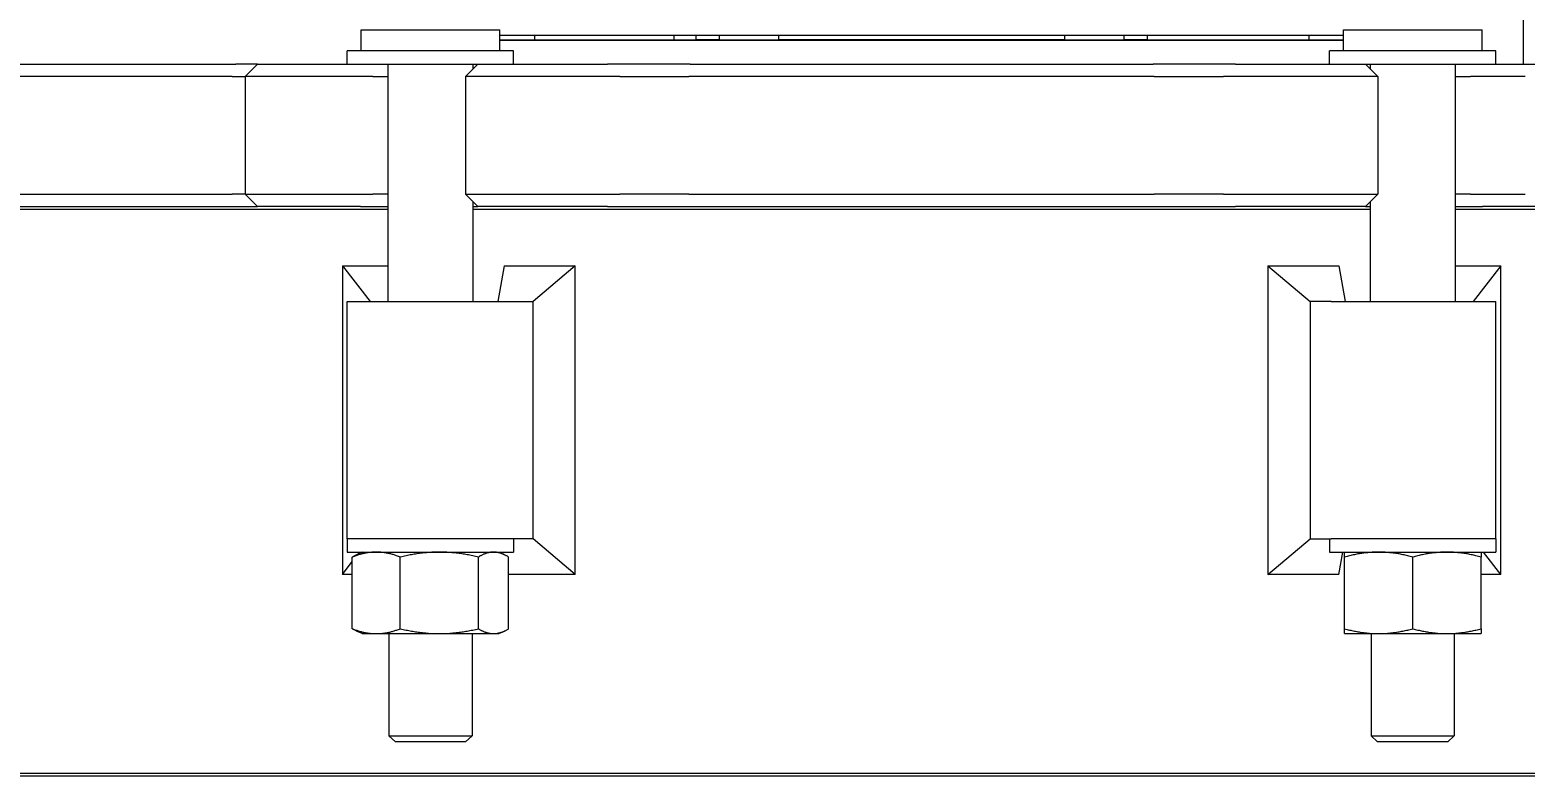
# Model space of a CAD drawing. Header units: inches. Extents: x 20 to 536, y 8 to 344.
# Drawn here: x 99.41 to 115.15, y 140.48 to 148.34 of the extents above; entities that cross this region are included whole.
import ezdxf

# ---------------------------------------------------------------- set-up
doc = ezdxf.new("R2010")
doc.units = ezdxf.units.IN
doc.header["$LTSCALE"] = 16
doc.header["$MEASUREMENT"] = 0
doc.layers.add('Dimension (ANSI)', color=7, linetype='Continuous', lineweight=25)
doc.layers.add('Visible (ANSI)', color=7, linetype='Continuous', lineweight=50)
doc.styles.add('MEMCOR Medium', font='arial.ttf')
doc.dimstyles.new('Default (ANSI)', dxfattribs={"dimscale": 16, "dimtxt": 0.15, "dimasz": 0.098425, "dimexe": 0.125, "dimexo": 0.0625, "dimgap": 0.031496, "dimtad": 0, "dimtih": 1, "dimtoh": 1, "dimdec": 4, "dimrnd": 1e-08, "dimzin": 3, "dimdsep": 46, "dimlunit": 5, "dimtxsty": 'MEMCOR Medium', "dimcen": 0.09, "dimdle": 0.393701, "dimclrd": 256, "dimclre": 256, "dimclrt": 256, "dimadec": 0, "dimazin": 1, "dimtfac": 0.8, "dimtofl": 0, "dimtmove": 0, "dimatfit": 3, "dimfxl": 1, "dimfrac": 1, "dimtolj": 1, "dimtzin": 4, "dimlwd": -1, "dimlwe": -1, "dimarcsym": 0})

# ---------------------------------------------------------------- blocks, each defined once
blk = doc.blocks.new('*D19')
at = {"layer": 'Defpoints', "color": 0, "transparency": 16777216}
for p in [(81.765, 146.606), (135.834, 146.606), (135.834, 138.298)]:
    blk.add_point(p, dxfattribs=at)
at = {"layer": 'Dimension (ANSI)', "transparency": 16777216}
for p, q in [((81.765, 145.606), (81.765, 136.298)), ((135.834, 145.606), (135.834, 136.298)), ((81.765, 138.298), (74.15, 138.298)), ((134.26, 138.298), (83.339, 138.298))]:
    blk.add_line(p, q, dxfattribs=at)
for points in [[(83.339, 138.561), (83.339, 138.036), (81.765, 138.298)], [(134.26, 138.561), (134.26, 138.036), (135.834, 138.298)]]:
    blk.add_solid(points, dxfattribs=at)
at = {"layer": 'Dimension (ANSI)', "transparency": 16777216, "char_height": 2.4, "attachment_point": 5, "style": 'MEMCOR Medium'}
for s, insert in [('\\A1; 54{\\H0.8x;\\S1#16;} in', (64.551, 140.767)), ('\\A1;[1373.4 mm]', (64.551, 136.256))]:
    blk.add_mtext(s, dxfattribs=dict(at, insert=insert))
blk = doc.blocks.new('*D23')
at = {"layer": 'Defpoints', "color": 0, "transparency": 16777216}
for p in [(35.249, 156.991), (108.224, 156.991), (86.004, 47.744)]:
    blk.add_point(p, dxfattribs=at)
at = {"layer": 'Dimension (ANSI)', "transparency": 16777216}
for p, q in [((107.224, 156.991), (33.249, 156.991)), ((35.249, 155.416), (35.249, 97.173)), ((35.249, 49.319), (35.249, 88.193)), ((85.004, 47.744), (33.249, 47.744))]:
    blk.add_line(p, q, dxfattribs=at)
for points in [[(34.987, 155.416), (35.512, 155.416), (35.249, 156.991)], [(34.987, 49.319), (35.512, 49.319), (35.249, 47.744)]]:
    blk.add_solid(points, dxfattribs=at)
at = {"layer": 'Dimension (ANSI)', "transparency": 16777216, "char_height": 2.4, "attachment_point": 5, "style": 'MEMCOR Medium'}
for s, insert in [('\\A1; 109{\\H0.8x;\\S1#4;} in', (35.249, 95.131)), ('\\A1;[2774.9 mm]', (35.249, 90.641))]:
    blk.add_mtext(s, dxfattribs=dict(at, insert=insert))

msp = doc.modelspace()

# ---------------------------------------------------------------- linework, layer by layer
at = {"layer": 'Visible (ANSI)', "linetype": 'Continuous', "lineweight": 18}
for p, q in [((115.132383, 148.475967), (115.132383, 147.975967)), ((102.899845, 148.335592), (104.358845, 148.335592)), ((102.899845, 148.116592), (102.899845, 148.335592)), ((104.358845, 148.116592), (104.358845, 148.335592)), ((113.240109, 148.275967), (104.358845, 148.275967)), ((104.723549, 148.275967), (104.723549, 148.225967)), ((106.191251, 148.275967), (106.191251, 148.225967)), ((106.424477, 148.275967), (106.424477, 148.235967)), ((106.669231, 148.275967), (106.669231, 148.225967)), ((107.294231, 148.275967), (107.294231, 148.225967)), ((110.304724, 148.275967), (110.304724, 148.225967)), ((110.929724, 148.275967), (110.929724, 148.225967)), ((111.174477, 148.275967), (111.174477, 148.235967)), ((112.875405, 148.275967), (112.875405, 148.225967)), ((113.240109, 148.335592), (114.699109, 148.335592)), ((113.240109, 148.116592), (113.240109, 148.335592)), ((114.699109, 148.116592), (114.699109, 148.335592)), ((104.504345, 148.116592), (102.754345, 148.116592)), ((102.754345, 147.975967), (102.754345, 148.116592)), ((113.240109, 148.225967), (104.358845, 148.225967)), ((104.358845, 148.225967), (113.240109, 148.225967)), ((104.504345, 147.975967), (104.504345, 148.116592)), ((106.424477, 148.235967), (106.669231, 148.235967)), ((107.294231, 148.235967), (110.304724, 148.235967)), ((110.929724, 148.235967), (111.174477, 148.235967)), ((114.844609, 148.116592), (113.094609, 148.116592)), ((113.094609, 147.975967), (113.094609, 148.116592)), ((114.844609, 147.975967), (114.844609, 148.116592)), ((97.076327, 147.975967), (101.579569, 147.975967)), ((101.808837, 147.975967), (101.579569, 147.975967)), ((101.808837, 147.975967), (101.678837, 147.845967)), ((101.808837, 147.975967), (102.476866, 147.975967)), ((102.476866, 147.975967), (102.749381, 147.975967)), ((102.749381, 147.975967), (102.892941, 147.975967)), ((102.892941, 147.975967), (104.127216, 147.975967)), ((103.181845, 147.975967), (103.181845, 145.475967)), ((104.127216, 147.975967), (103.997216, 147.845967)), ((104.076845, 147.975967), (104.076845, 147.925597)), ((104.127216, 147.975967), (104.22707, 147.975967)), ((104.22707, 147.975967), (104.503165, 147.975967)), ((104.503165, 147.975967), (105.493691, 147.975967)), ((105.682708, 147.975967), (105.493691, 147.975967)), ((106.36234, 147.975967), (105.682708, 147.975967)), ((106.36234, 147.975967), (111.236615, 147.975967)), ((111.916246, 147.975967), (111.236615, 147.975967)), ((112.105264, 147.975967), (111.916246, 147.975967)), ((112.105264, 147.975967), (113.095789, 147.975967)), ((113.095789, 147.975967), (113.371885, 147.975967)), ((113.371885, 147.975967), (113.471738, 147.975967)), ((113.471738, 147.975967), (113.601738, 147.845967)), ((113.471738, 147.975967), (114.706014, 147.975967)), ((113.522109, 147.975967), (113.522109, 147.925597)), ((114.417109, 147.975967), (114.417109, 145.475967)), ((114.706014, 147.975967), (114.849574, 147.975967)), ((114.849574, 147.975967), (115.122088, 147.975967)), ((115.122088, 147.975967), (115.790118, 147.975967)), ((101.54183, 147.845967), (97.015048, 147.845967)), ((101.54183, 147.845967), (101.678837, 147.845967)), ((102.446687, 147.845967), (101.678837, 147.845967)), ((101.678837, 147.845967), (101.678837, 146.605967)), ((102.720502, 147.845967), (102.446687, 147.845967)), ((103.021234, 147.845967), (102.720502, 147.845967)), ((103.021234, 147.845967), (103.181845, 147.845967)), ((104.205244, 147.845967), (103.997216, 147.845967)), ((103.997216, 147.845967), (103.997216, 146.605967)), ((104.482658, 147.845967), (104.205244, 147.845967)), ((105.621193, 147.845967), (104.482658, 147.845967)), ((105.621193, 147.845967), (105.81021, 147.845967)), ((105.81021, 147.845967), (106.349601, 147.845967)), ((111.249354, 147.845967), (106.349601, 147.845967)), ((111.249354, 147.845967), (111.788744, 147.845967)), ((111.788744, 147.845967), (111.977762, 147.845967)), ((113.116297, 147.845967), (111.977762, 147.845967)), ((113.39371, 147.845967), (113.116297, 147.845967)), ((113.601738, 147.845967), (113.39371, 147.845967)), ((113.601738, 147.845967), (113.601738, 146.605967)), ((114.417109, 147.845967), (114.57772, 147.845967)), ((114.878452, 147.845967), (114.57772, 147.845967)), ((115.152268, 147.845967), (114.878452, 147.845967)), ((97.015048, 146.605967), (101.54183, 146.605967)), ((101.678837, 146.605967), (101.54183, 146.605967)), ((101.678837, 146.605967), (102.446687, 146.605967)), ((101.808837, 146.475967), (101.678837, 146.605967)), ((102.446687, 146.605967), (102.720502, 146.605967)), ((102.720502, 146.605967), (103.021234, 146.605967)), ((103.181845, 146.605967), (103.021234, 146.605967)), ((103.997216, 146.605967), (104.205244, 146.605967)), ((104.127216, 146.475967), (103.997216, 146.605967)), ((104.205244, 146.605967), (104.482658, 146.605967)), ((104.482658, 146.605967), (105.621193, 146.605967)), ((105.81021, 146.605967), (105.621193, 146.605967)), ((106.349601, 146.605967), (105.81021, 146.605967)), ((106.349601, 146.605967), (111.249354, 146.605967)), ((111.788744, 146.605967), (111.249354, 146.605967)), ((111.977762, 146.605967), (111.788744, 146.605967)), ((111.977762, 146.605967), (113.116297, 146.605967)), ((113.116297, 146.605967), (113.39371, 146.605967)), ((113.39371, 146.605967), (113.601738, 146.605967)), ((113.471738, 146.475967), (113.601738, 146.605967)), ((114.57772, 146.605967), (114.417109, 146.605967)), ((114.57772, 146.605967), (114.878452, 146.605967)), ((114.878452, 146.605967), (115.152268, 146.605967)), ((103.181845, 146.444717), (94.523688, 146.444717)), ((96.733083, 146.475967), (101.808837, 146.475967)), ((102.476866, 146.475967), (101.808837, 146.475967)), ((102.749381, 146.475967), (102.476866, 146.475967)), ((102.893732, 146.475967), (102.749381, 146.475967)), ((102.893732, 146.475967), (103.181845, 146.475967)), ((104.076845, 146.526338), (104.076845, 145.475967)), ((104.076845, 146.475967), (104.127216, 146.475967)), ((113.522109, 146.444717), (104.076845, 146.444717)), ((104.22707, 146.475967), (104.127216, 146.475967)), ((104.503165, 146.475967), (104.22707, 146.475967)), ((105.493691, 146.475967), (104.503165, 146.475967)), ((105.493691, 146.475967), (105.682708, 146.475967)), ((105.682708, 146.475967), (106.01741, 146.475967)), ((106.01741, 146.475967), (111.581544, 146.475967)), ((111.581544, 146.475967), (111.916246, 146.475967)), ((111.916246, 146.475967), (112.105264, 146.475967)), ((113.095789, 146.475967), (112.105264, 146.475967)), ((113.371885, 146.475967), (113.095789, 146.475967)), ((113.471738, 146.475967), (113.371885, 146.475967)), ((113.471738, 146.475967), (113.522109, 146.475967)), ((113.522109, 146.526338), (113.522109, 145.475967)), ((114.417109, 146.475967), (114.705222, 146.475967)), ((123.075267, 146.444717), (114.417109, 146.444717)), ((114.849574, 146.475967), (114.705222, 146.475967)), ((115.122088, 146.475967), (114.849574, 146.475967)), ((115.790118, 146.475967), (115.122088, 146.475967)), ((102.702249, 145.850813), (102.702249, 142.601121)), ((102.702249, 145.850813), (103.181845, 145.850813)), ((102.702249, 145.850813), (102.993603, 145.475967)), ((104.406076, 145.850813), (104.3402, 145.475967)), ((104.406076, 145.850813), (105.15391, 145.850813)), ((105.15391, 145.850813), (104.709978, 145.475967)), ((105.15391, 142.601121), (105.15391, 145.850813)), ((112.445044, 145.850813), (112.445044, 142.601121)), ((112.445044, 145.850813), (113.192879, 145.850813)), ((112.445044, 145.850813), (112.888977, 145.475967)), ((113.192879, 145.850813), (113.258754, 145.475967)), ((114.417109, 145.850813), (114.896706, 145.850813)), ((114.896706, 145.850813), (114.605351, 145.475967)), ((114.896706, 142.601121), (114.896706, 145.850813)), ((102.754345, 145.475967), (104.487533, 145.475967)), ((102.754345, 142.975967), (102.754345, 145.475967)), ((104.487533, 145.475967), (104.709978, 145.475967)), ((104.709978, 142.975967), (104.709978, 145.475967)), ((113.111422, 145.475967), (112.888977, 145.475967)), ((112.888977, 145.475967), (112.888977, 142.975967)), ((113.111422, 145.475967), (114.844609, 145.475967)), ((114.844609, 142.975967), (114.844609, 145.475967)), ((104.487533, 142.975967), (102.754345, 142.975967)), ((104.487533, 142.975967), (102.754345, 142.975967)), ((102.754345, 142.975967), (102.754345, 142.835342)), ((104.709978, 142.975967), (104.487533, 142.975967)), ((104.504345, 142.975967), (104.504345, 142.835342)), ((105.15391, 142.601121), (104.709978, 142.975967)), ((112.445044, 142.601121), (112.888977, 142.975967)), ((112.888977, 142.975967), (113.111422, 142.975967)), ((113.094609, 142.975967), (113.094609, 142.835342)), ((114.844609, 142.975967), (113.111422, 142.975967)), ((114.844609, 142.975967), (113.111422, 142.975967)), ((114.844609, 142.975967), (114.844609, 142.835342)), ((102.754345, 142.835342), (104.504345, 142.835342)), ((102.806219, 142.02821), (102.806219, 142.783475)), ((102.910345, 142.835342), (102.851105, 142.807718)), ((102.869494, 142.816293), (102.884301, 142.835342)), ((103.31163, 142.02821), (103.31163, 142.783475)), ((104.134757, 142.02821), (104.134757, 142.783475)), ((104.348345, 142.835342), (104.407585, 142.807718)), ((104.366393, 142.826927), (104.364914, 142.835342)), ((104.452472, 142.02821), (104.452472, 142.783475)), ((113.094609, 142.835342), (114.844609, 142.835342)), ((113.192879, 142.601121), (113.234041, 142.835342)), ((113.250609, 142.02821), (113.250609, 142.783475)), ((113.969609, 142.02821), (113.969609, 142.783475)), ((114.688609, 142.02821), (114.688609, 142.783475)), ((114.896706, 142.601121), (114.714654, 142.835342)), ((102.702249, 142.601121), (102.806219, 142.734885)), ((102.806219, 142.601121), (102.702249, 142.601121)), ((105.15391, 142.601121), (104.452472, 142.601121)), ((113.192879, 142.601121), (112.445044, 142.601121)), ((114.896706, 142.601121), (114.688609, 142.601121)), ((102.910345, 141.976342), (102.851105, 142.003966)), ((102.910345, 141.976342), (103.058924, 141.976342)), ((103.058924, 141.976342), (103.723194, 141.976342)), ((103.191845, 141.976342), (103.191845, 140.901707)), ((103.723194, 141.976342), (104.293615, 141.976342)), ((104.066845, 141.976342), (104.066845, 140.901707)), ((104.293615, 141.976342), (104.348345, 141.976342)), ((104.348345, 141.976342), (104.407585, 142.003966)), ((113.250609, 141.976342), (113.610109, 141.976342)), ((113.532109, 141.976342), (113.532109, 140.901707)), ((113.610109, 141.976342), (114.329109, 141.976342)), ((114.329109, 141.976342), (114.688609, 141.976342)), ((114.407109, 141.976342), (114.407109, 140.901707)), ((103.191845, 140.901707), (104.066845, 140.901707)), ((103.260007, 140.835592), (103.191845, 140.901707)), ((103.998684, 140.835592), (104.066845, 140.901707)), ((113.532109, 140.901707), (114.407109, 140.901707)), ((113.60027, 140.835592), (113.532109, 140.901707)), ((114.338948, 140.835592), (114.407109, 140.901707)), ((103.998684, 140.835592), (103.260007, 140.835592)), ((114.338948, 140.835592), (113.60027, 140.835592)), ((83.798256, 140.507217), (133.800689, 140.507217)), ((133.769406, 140.475967), (83.829506, 140.475967))]:
    msp.add_line(p, q, dxfattribs=at)
for points, weights in [([(103.058924, 142.835342), (102.941643, 142.835342), (102.806219, 142.783475)], [1, 1.0379548493, 1]), ([(102.806219, 142.783475), (102.829387, 142.797591), (102.851105, 142.807718)], [1, 1.01005189042, 1.01477953359]), ([(103.31163, 142.783475), (103.176206, 142.835342), (103.058924, 142.835342)], [1, 1.0379548493, 1]), ([(103.723194, 142.835342), (103.532187, 142.835342), (103.31163, 142.783475)], [1, 1.0379548493, 1]), ([(104.134757, 142.783475), (103.914201, 142.835342), (103.723194, 142.835342)], [1, 1.0379548493, 1]), ([(104.293615, 142.835342), (104.219889, 142.835342), (104.134757, 142.783475)], [1, 1.0379548493, 1]), ([(104.452472, 142.783475), (104.367341, 142.835342), (104.293615, 142.835342)], [1, 1.0379548493, 1]), ([(113.250609, 142.783475), (113.250609, 142.835342), (113.250609, 142.835342)], [1, 1.0379548493, 1]), ([(113.610109, 142.835342), (113.443264, 142.835342), (113.250609, 142.783475)], [1, 1.0379548493, 1]), ([(113.969609, 142.783475), (113.776954, 142.835342), (113.610109, 142.835342)], [1, 1.0379548493, 1]), ([(114.329109, 142.835342), (114.162264, 142.835342), (113.969609, 142.783475)], [1, 1.0379548493, 1]), ([(114.688609, 142.783475), (114.495954, 142.835342), (114.329109, 142.835342)], [1, 1.0379548493, 1]), ([(114.688609, 142.835342), (114.688609, 142.835342), (114.688609, 142.783475)], [1, 1.0379548493, 1]), ([(102.851105, 142.003966), (102.829387, 142.014094), (102.806219, 142.02821)], [1.01477953359, 1.01005189042, 1]), ([(102.806219, 142.02821), (102.941643, 141.976342), (103.058924, 141.976342)], [1, 1.0379548493, 1]), ([(103.058924, 141.976342), (103.176206, 141.976342), (103.31163, 142.02821)], [1, 1.0379548493, 1]), ([(103.31163, 142.02821), (103.532187, 141.976342), (103.723194, 141.976342)], [1, 1.0379548493, 1]), ([(103.723194, 141.976342), (103.914201, 141.976342), (104.134757, 142.02821)], [1, 1.0379548493, 1]), ([(104.134757, 142.02821), (104.219889, 141.976342), (104.293615, 141.976342)], [1, 1.0379548493, 1]), ([(104.293615, 141.976342), (104.367341, 141.976342), (104.452472, 142.02821)], [1, 1.0379548493, 1]), ([(113.250609, 141.976342), (113.250609, 141.976342), (113.250609, 142.02821)], [1, 1.0379548493, 1]), ([(113.250609, 142.02821), (113.443264, 141.976342), (113.610109, 141.976342)], [1, 1.0379548493, 1]), ([(113.610109, 141.976342), (113.776954, 141.976342), (113.969609, 142.02821)], [1, 1.0379548493, 1]), ([(113.969609, 142.02821), (114.162264, 141.976342), (114.329109, 141.976342)], [1, 1.0379548493, 1]), ([(114.329109, 141.976342), (114.495954, 141.976342), (114.688609, 142.02821)], [1, 1.0379548493, 1]), ([(114.688609, 142.02821), (114.688609, 141.976342), (114.688609, 141.976342)], [1, 1.0379548493, 1])]:
    msp.add_rational_spline(points, weights, degree=2, dxfattribs=at)

# ---------------------------------------------------------------- dimensions: what is measured, and where the dimension line sits
at = {"layer": 'Dimension (ANSI)'}
for base, p1, p2, angle, text, override, picture, middle in [((35.249119, 156.990967), (86.003582, 47.743967), (108.224477, 156.990967), 90, ' <> in\\X[2774.9 mm]', {"dimgap": 0.031496, "dimdec": 4, "dimpost": '', "dimtol": 0, "dimlim": 0, "dimtp": 0, "dimtm": 0, "dimtdec": 2, "dimatfit": 1}, '*D23', (35.249119, 92.683029)), ((135.834365, 138.298337), (81.76459, 146.605967), (135.834365, 146.605967), 180, ' <> in\\X[1373.4 mm]', {"dimgap": 0.031496, "dimtih": 0, "dimtoh": 0, "dimdec": 4, "dimpost": '', "dimtol": 0, "dimlim": 0, "dimtp": 0, "dimtm": 0, "dimtdec": 2, "dimatfit": 2}, '*D19', (64.550974, 138.298337))]:
    dim = msp.add_linear_dim(base=base, p1=p1, p2=p2, angle=angle, text=text, dimstyle='Default (ANSI)', override=override, dxfattribs=at)
    dim.commit()
    dim.dimension.update_dxf_attribs({"geometry": picture, "text_midpoint": middle, "dimtype": 160})

doc.saveas('drawing.dxf')
